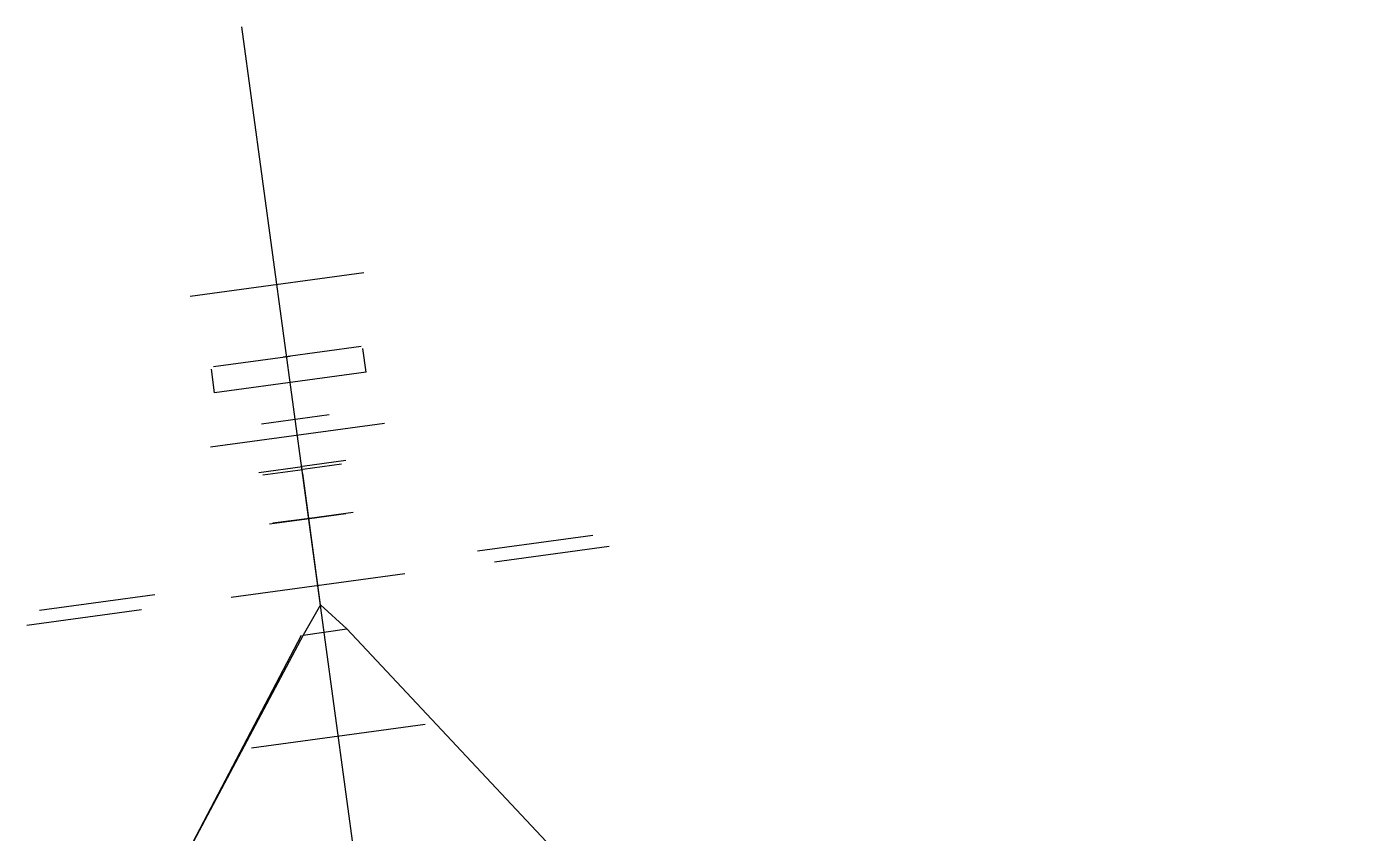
# Model space of a CAD drawing. Header units: metres. Extents: x 267365 to 277461, y 2088854 to 2108025.
# Drawn here: x 272951.37 to 272970.72, y 2094834.67 to 2094846.36 of the extents above; entities that cross this region are included whole.
import ezdxf

# ---------------------------------------------------------------- set-up
doc = ezdxf.new("R2010")
doc.units = ezdxf.units.M

msp = doc.modelspace()

# ---------------------------------------------------------------- linework, layer by layer
at = {"color": 30}
for p, q in [((272997.428, 2094530.529), (272954.491, 2094846.36)), ((272997.428, 2094530.529), (272954.491, 2094846.36)), ((272997.428, 2094530.529), (272954.491, 2094846.36)), ((272956.259, 2094842.792), (272953.739, 2094842.449)), ((272956.259, 2094842.792), (272953.739, 2094842.449)), ((272956.259, 2094842.792), (272953.739, 2094842.449)), ((272956.219, 2094841.726), (272955.09, 2094841.572)), ((272956.219, 2094841.726), (272955.09, 2094841.572)), ((272956.219, 2094841.726), (272955.09, 2094841.572)), ((272956.29, 2094841.351), (272956.243, 2094841.696)), ((272956.29, 2094841.351), (272956.243, 2094841.696)), ((272956.29, 2094841.351), (272956.243, 2094841.696)), ((272954.076, 2094841.434), (272955.191, 2094841.586)), ((272954.076, 2094841.434), (272955.191, 2094841.586)), ((272954.076, 2094841.434), (272955.191, 2094841.586)), ((272954.094, 2094841.052), (272954.047, 2094841.397)), ((272954.094, 2094841.052), (272954.047, 2094841.397)), ((272954.094, 2094841.052), (272954.047, 2094841.397)), ((272956.29, 2094841.351), (272954.094, 2094841.052)), ((272956.29, 2094841.351), (272954.094, 2094841.052)), ((272956.29, 2094841.351), (272954.094, 2094841.052)), ((272955.756, 2094840.733), (272954.774, 2094840.599)), ((272955.756, 2094840.733), (272954.774, 2094840.599)), ((272955.756, 2094840.733), (272954.774, 2094840.599)), ((272956.556, 2094840.609), (272954.036, 2094840.267)), ((272956.556, 2094840.609), (272954.036, 2094840.267)), ((272956.556, 2094840.609), (272954.036, 2094840.267)), ((272955.997, 2094840.071), (272955.367, 2094839.985)), ((272955.997, 2094840.071), (272955.367, 2094839.985)), ((272955.997, 2094840.071), (272955.367, 2094839.985)), ((272954.736, 2094839.899), (272955.367, 2094839.985)), ((272954.736, 2094839.899), (272955.367, 2094839.985)), ((272954.736, 2094839.899), (272955.367, 2094839.985)), ((272954.794, 2094839.862), (272955.373, 2094839.94)), ((272954.794, 2094839.862), (272955.373, 2094839.94)), ((272954.794, 2094839.862), (272955.373, 2094839.94)), ((272955.63, 2094837.979), (272955.371, 2094839.884)), ((272955.63, 2094837.979), (272955.371, 2094839.884)), ((272955.63, 2094837.979), (272955.371, 2094839.884)), ((272955.933, 2094840.017), (272955.373, 2094839.94)), ((272955.933, 2094840.017), (272955.373, 2094839.94)), ((272955.933, 2094840.017), (272955.373, 2094839.94)), ((272956.103, 2094839.319), (272955.469, 2094839.233)), ((272956.103, 2094839.319), (272955.469, 2094839.233)), ((272956.103, 2094839.319), (272955.469, 2094839.233)), ((272955.469, 2094839.233), (272955.998, 2094839.305)), ((272955.469, 2094839.233), (272955.998, 2094839.305)), ((272955.469, 2094839.233), (272955.998, 2094839.305)), ((272954.891, 2094839.154), (272955.469, 2094839.233)), ((272954.891, 2094839.154), (272955.469, 2094839.233)), ((272954.891, 2094839.154), (272955.469, 2094839.233)), ((272955.469, 2094839.233), (272954.94, 2094839.161)), ((272955.469, 2094839.233), (272954.94, 2094839.161)), ((272955.469, 2094839.233), (272954.94, 2094839.161)), ((272957.905, 2094838.761), (272959.579, 2094838.989)), ((272957.905, 2094838.761), (272959.579, 2094838.989)), ((272957.905, 2094838.761), (272959.579, 2094838.989)), ((272958.152, 2094838.604), (272959.816, 2094838.83)), ((272958.152, 2094838.604), (272959.816, 2094838.83)), ((272958.152, 2094838.604), (272959.816, 2094838.83)), ((272956.853, 2094838.427), (272954.332, 2094838.084)), ((272956.853, 2094838.427), (272954.332, 2094838.084)), ((272956.853, 2094838.427), (272954.332, 2094838.084)), ((272953.228, 2094838.125), (272951.555, 2094837.898)), ((272953.228, 2094838.125), (272951.555, 2094837.898)), ((272953.228, 2094838.125), (272951.555, 2094837.898)), ((272955.63, 2094837.979), (272955.38, 2094837.541)), ((272955.63, 2094837.979), (272955.38, 2094837.541)), ((272955.63, 2094837.979), (272955.38, 2094837.541)), ((272956.011, 2094837.631), (272955.63, 2094837.979)), ((272956.011, 2094837.631), (272955.63, 2094837.979)), ((272956.011, 2094837.631), (272955.63, 2094837.979)), ((272953.033, 2094837.908), (272951.369, 2094837.681)), ((272953.033, 2094837.908), (272951.369, 2094837.681)), ((272953.033, 2094837.908), (272951.369, 2094837.681)), ((272955.38, 2094837.541), (272956.011, 2094837.631)), ((272955.38, 2094837.541), (272956.011, 2094837.631)), ((272955.38, 2094837.541), (272956.011, 2094837.631)), ((272960.142, 2094833.231), (272956.011, 2094837.631)), ((272960.142, 2094833.231), (272956.011, 2094837.631)), ((272960.142, 2094833.231), (272956.011, 2094837.631)), ((272955.38, 2094837.541), (272952.538, 2094832.206)), ((272955.38, 2094837.541), (272952.538, 2094832.206)), ((272955.38, 2094837.541), (272952.538, 2094832.206)), ((272952.549, 2094832.199), (272955.356, 2094837.542)), ((272952.549, 2094832.199), (272955.356, 2094837.542)), ((272952.549, 2094832.199), (272955.356, 2094837.542)), ((272957.149, 2094836.245), (272954.629, 2094835.902)), ((272957.149, 2094836.245), (272954.629, 2094835.902)), ((272957.149, 2094836.245), (272954.629, 2094835.902))]:
    msp.add_line(p, q, dxfattribs=at)

doc.saveas('drawing.dxf')
